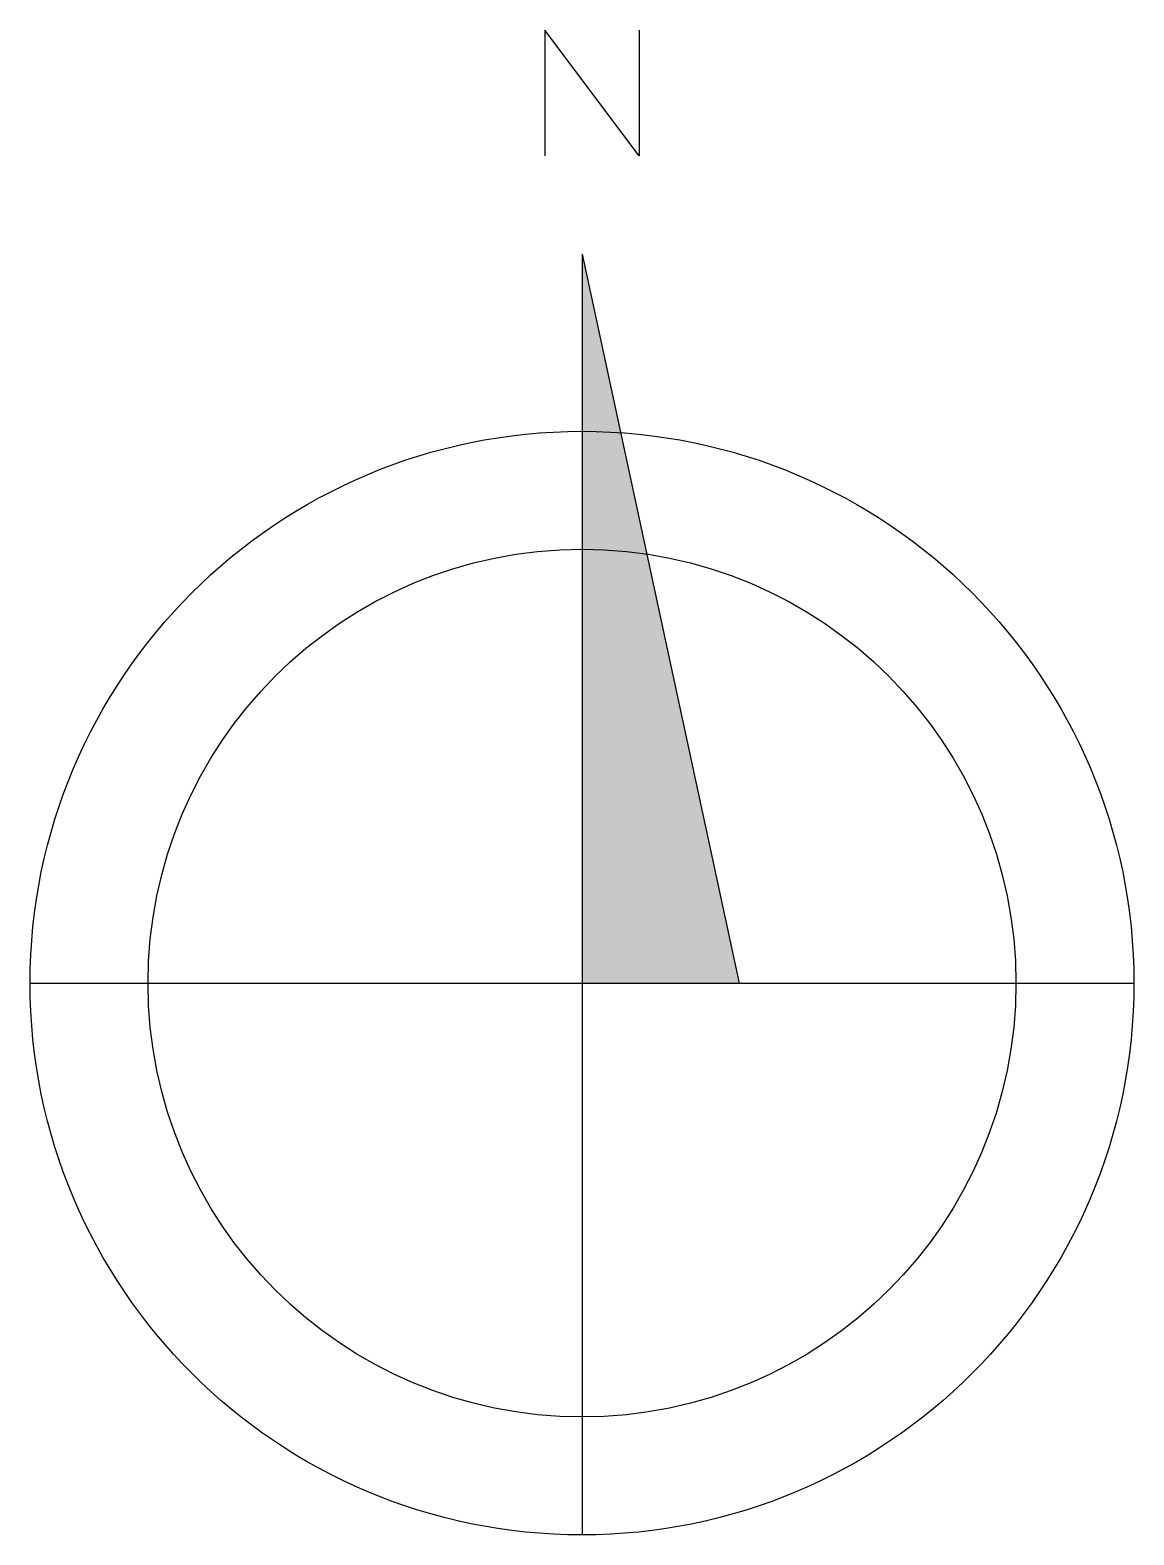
# Model space of a CAD drawing. Extents: x -2000 to 2000, y -2000 to 3454.
import ezdxf

# ---------------------------------------------------------------- set-up
doc = ezdxf.new("R2010")
doc.units = 0
doc.layers.get('0').update_dxf_attribs({"linetype": 'CONTINUOUS'})

msp = doc.modelspace()

# ---------------------------------------------------------------- linework, layer by layer
at = {"color": 0}
for p, q in [((0, 2642.3), (569.6, 0)), ((0, 2642.3), (0, -2000)), ((-2000, 0), (2000, 0))]:
    msp.add_line(p, q, dxfattribs=at)
msp.add_lwpolyline([(207.2, 3454.2), (207.2, 2998.4), (-134.7, 3454.2), (-134.7, 2998.4)], dxfattribs=at)
for radius in [2000, 1572.6]:
    msp.add_circle((0, 0), radius, dxfattribs=at)
msp.add_solid([(0, 2642.3), (0, 0), (569.6, 0)], dxfattribs=at)

doc.saveas('drawing.dxf')
